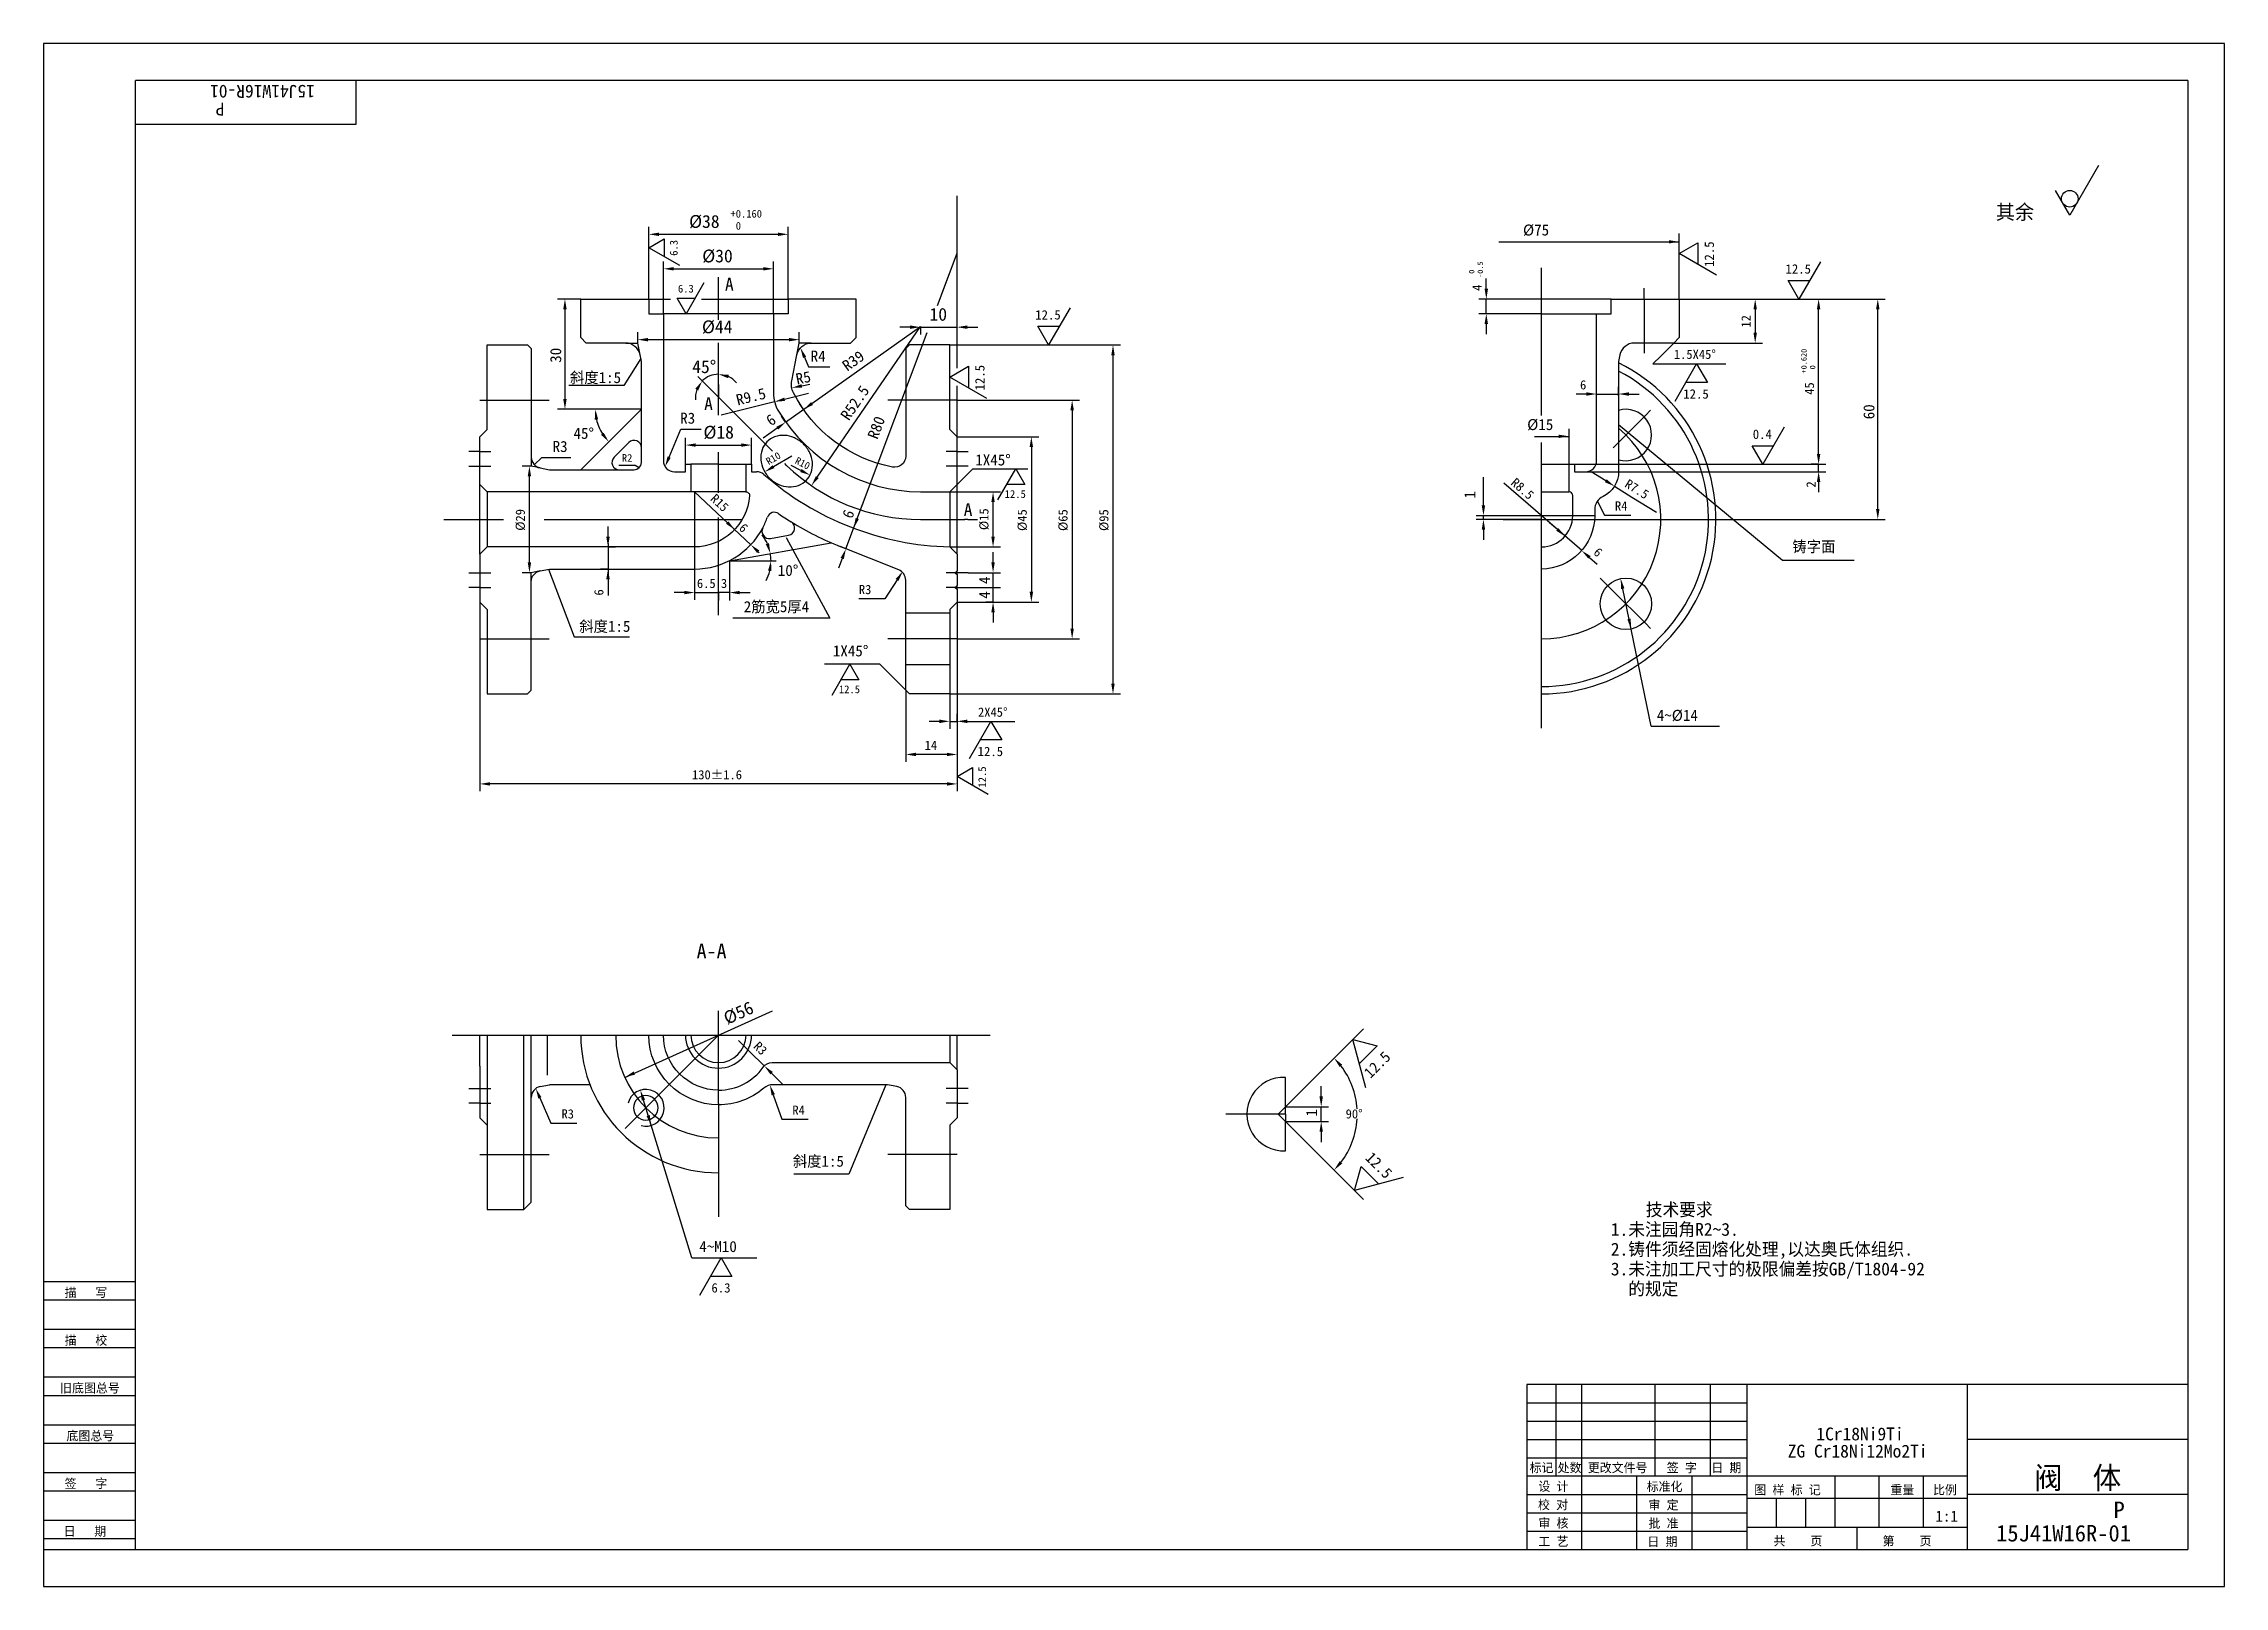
# Model space of a CAD drawing. Header units: metres. Extents: x 0 to 594, y 0 to 420.
import ezdxf

# ---------------------------------------------------------------- set-up
doc = ezdxf.new("R2010")
doc.units = ezdxf.units.M
for name, color, linetype in [('C', 6, 'Continuous'), ('D', 1, 'Continuous'), ('FL', 5, 'Continuous'), ('T', 7, 'Continuous'), ('TL', 4, 'Continuous')]:
    doc.layers.add(name, color=color, linetype=linetype)

# ---------------------------------------------------------------- blocks, each defined once
blk = doc.blocks.new('TUKUN2')
at = {"layer": 'FL'}
for p, q in [((0, 420), (0, 0)), ((594, 420), (0, 420)), ((594, 0), (594, 420)), ((0, 78), (25, 78)), ((0, 70), (25, 70)), ((0, 65), (25, 65)), ((0, 57), (25, 57)), ((412, 30), (412, 55)), ((419, 10), (419, 55)), ((439, 30), (439, 55)), ((454, 30), (454, 55)), ((0, 52), (25, 52)), ((404, 50), (464, 50)), ((0, 44), (25, 44)), ((404, 45), (464, 45)), ((0, 39), (25, 39)), ((404, 40), (464, 40)), ((0, 31), (25, 31)), ((404, 35), (464, 35)), ((449, 10), (449, 30)), ((0, 26), (25, 26)), ((404, 25), (464, 25)), ((0, 18), (25, 18)), ((404, 20), (464, 20)), ((0, 13), (25, 13)), ((404, 15), (464, 15)), ((0, 0), (594, 0))]:
    blk.add_line(p, q, dxfattribs=at)
at = {"layer": 'TL'}
for p, q in [((25, 10), (25, 410)), ((584, 410), (25, 410)), ((85, 410), (85, 398)), ((584, 410), (584, 10)), ((85, 398), (25, 398)), ((0, 83), (25, 83)), ((404, 55), (404, 10)), ((584, 55), (404, 55)), ((464, 10), (464, 55)), ((524, 10), (524, 55)), ((584, 40), (524, 40)), ((524, 30), (404, 30)), ((434, 10), (434, 30)), ((488, 16), (488, 30)), ((500, 16), (500, 30)), ((512, 16), (512, 30)), ((464, 24), (524, 24)), ((472, 16), (472, 24)), ((480, 16), (480, 24)), ((584, 25), (524, 25)), ((524, 16), (464, 16)), ((494, 10), (494, 16)), ((0, 10), (584, 10))]:
    blk.add_line(p, q, dxfattribs=at)
at = {"layer": 'T'}
for s, p in [('描   写', (5.74, 78.76)), ('描   校', (5.74, 65.76)), ('旧底图总号', (4.49, 52.76)), ('底图总号', (6.22, 39.76)), ('标记', (404.75, 31.07)), ('处数', (412.38, 31.07)), ('更改文件号', (420.61, 31.07)), ('签 字', (442.1, 31.07)), ('日 期', (454.23, 31.07)), ('签   字', (5.74, 26.76)), ('校 对', (407.05, 20.99)), ('设 计', (407.14, 25.99)), ('标准化', (436.65, 25.93)), ('审 定', (437.13, 20.93)), ('图 样 标 记', (465.95, 25.04)), ('重量', (503.03, 25.04)), ('比例', (514.64, 25.04)), ('审 核', (407.14, 15.99)), ('批 准', (437.13, 15.93)), ('日   期', (5.45, 13.76)), ('工 艺', (407.14, 10.99)), ('日 期', (436.84, 10.93)), ('共    页', (471.18, 11.13)), ('第    页', (500.9, 11.13))]:
    blk.add_text(s, height=2.5, dxfattribs=at).set_placement(p)

msp = doc.modelspace()

# ---------------------------------------------------------------- linework, layer by layer
at = {"layer": 'C'}
for p, q in [((408, 318.73), (408, 358.98)), ((183.82, 344.79), (183.82, 355)), ((436, 350.47), (436, 353.47)), ((436, 350.47), (436, 335.75)), ((183.82, 318.86), (183.82, 338.52)), ((118.82, 322.97), (137.66, 322.97)), ((198.52, 309.03), (183.82, 323.74)), ((248.82, 322.97), (229.97, 322.97)), ((427.53, 310), (436.28, 318.76)), ((436.28, 318.76), (437.7, 320.17)), ((118.82, 308.97), (115.82, 308.97)), ((118.82, 308.97), (121.82, 308.97)), ((248.82, 308.97), (245.82, 308.97)), ((248.82, 308.97), (251.82, 308.97)), ((408, 233.63), (408, 311.38)), ((115.82, 304.97), (121.82, 304.97)), ((183.82, 297.72), (183.82, 308.8)), ((202.37, 305.18), (201.85, 305.7)), ((251.82, 304.97), (245.82, 304.97)), ((109.04, 290.47), (125.27, 290.47)), ((136.33, 290.47), (190.31, 290.47)), ((183.82, 264.42), (183.82, 291)), ((238.82, 290.47), (250.88, 290.47)), ((397.57, 290.47), (464.67, 290.47)), ((115.82, 275.97), (121.82, 275.97)), ((251.82, 275.97), (245.82, 275.97)), ((427.53, 270.95), (423.99, 274.48)), ((118.82, 271.97), (115.82, 271.97)), ((118.82, 271.97), (121.82, 271.97)), ((248.82, 271.97), (245.82, 271.97)), ((248.82, 271.97), (251.82, 271.97)), ((427.53, 270.95), (436.28, 262.19)), ((436.28, 262.19), (437.7, 260.77)), ((118.82, 257.97), (137.66, 257.97)), ((248.82, 257.97), (229.97, 257.97)), ((183.82, 131.47), (183.82, 156.67)), ((111.26, 150.08), (257.78, 150.08)), ((183.82, 150.08), (164.02, 130.28)), ((115.82, 135.58), (121.82, 135.58)), ((118.82, 131.58), (115.82, 131.58)), ((118.82, 131.58), (121.82, 131.58)), ((183.82, 131.47), (183.82, 100.59)), ((251.82, 135.58), (245.82, 135.58)), ((248.82, 131.58), (245.82, 131.58)), ((248.82, 131.58), (251.82, 131.58)), ((164.02, 130.28), (158.36, 124.62)), ((338.27, 128.57), (322, 128.57)), ((118.82, 117.58), (137.66, 117.58)), ((248.82, 117.58), (229.97, 117.58))]:
    msp.add_line(p, q, dxfattribs=at)
for centre, radius, start, end in [((408, 290.47), 32.5, 270, 49.75), ((238.82, 342.97), 52.5, 226.04, 270), ((183.82, 150.08), 28, 180, 270)]:
    msp.add_arc(centre, radius, start, end, dxfattribs=at)
at = {"layer": 'D'}
for p, q in [((559.69, 386.78), (551.88, 373.26)), ((248.82, 331.65), (248.82, 378.57)), ((551.88, 373.26), (547.98, 380.02)), ((164.82, 350.47), (164.82, 370.09)), ((202.82, 350.47), (202.82, 370.09)), ((445.5, 350.47), (445.5, 368.32)), ((164.82, 364.45), (169.04, 366.89)), ((173.27, 359.57), (164.82, 364.45)), ((167.62, 368.09), (200.02, 368.09)), ((169.04, 366.89), (169.04, 362.01)), ((243.45, 348.72), (248.82, 362.97)), ((244.64, 351.88), (248.82, 362.97)), ((396.4, 366.05), (445.5, 366.05)), ((445.5, 365.67), (445.5, 368.05)), ((445.5, 362.86), (450.57, 365.79)), ((455.64, 357.01), (445.5, 362.86)), ((450.57, 365.79), (450.57, 359.94)), ((168.82, 346.47), (168.82, 360.7)), ((171.62, 358.7), (196.02, 358.7)), ((198.82, 346.47), (198.82, 360.7)), ((483.96, 360.61), (478.11, 350.47)), ((146.32, 350.47), (140, 350.47)), ((174.99, 346.47), (172.55, 350.7)), ((172.55, 350.7), (177.43, 350.7)), ((179.87, 354.92), (174.99, 346.47)), ((408, 350.47), (390.96, 350.47)), ((392.96, 353.27), (392.96, 356.07)), ((392.96, 346.47), (392.96, 350.47)), ((445.5, 350.47), (468.2, 350.47)), ((468.2, 350.47), (485.47, 350.47)), ((475.18, 355.54), (481.03, 355.54)), ((478.11, 350.47), (475.18, 355.54)), ((485.47, 350.47), (501.59, 350.47)), ((142, 347.67), (142, 323.27)), ((248.82, 342.81), (248.82, 344.81)), ((279.6, 348.11), (273.74, 337.97)), ((408, 346.47), (390.96, 346.47)), ((466.2, 347.67), (466.2, 341.27)), ((483.47, 308.27), (483.47, 347.67)), ((499.59, 293.27), (499.59, 347.67)), ((161.82, 338.47), (161.82, 341.41)), ((164.62, 339.41), (203.02, 339.41)), ((202.12, 316.92), (238.82, 342.97)), ((205.82, 338.47), (205.82, 341.41)), ((210.72, 301.98), (238.82, 342.97)), ((218.52, 282.47), (240.67, 341.32)), ((236.02, 342.81), (233.22, 342.81)), ((238.82, 342.97), (238.82, 340.81)), ((238.82, 342.81), (248.82, 342.81)), ((251.62, 342.81), (254.42, 342.81)), ((273.74, 337.97), (270.81, 343.04)), ((270.81, 343.04), (276.67, 343.04)), ((392.96, 343.67), (392.96, 340.87)), ((162.66, 334.26), (158.05, 326.96)), ((158.54, 338.47), (161.82, 338.47)), ((162.46, 335.26), (161.82, 338.47)), ((204.91, 333.95), (205.82, 338.47)), ((209.09, 338.47), (205.82, 338.47)), ((207.26, 334.61), (208.38, 332.02)), ((246.82, 337.97), (293.28, 337.97)), ((291.28, 335.17), (291.28, 245.77)), ((440.46, 334.94), (438.34, 332.82)), ((438.34, 332.82), (458.2, 332.82)), ((444, 338.47), (440.46, 334.94)), ((444, 338.47), (468.2, 338.47)), ((444.39, 322.68), (450.25, 332.82)), ((450.25, 332.82), (453.18, 327.75)), ((158.05, 326.96), (143.05, 326.96)), ((183.82, 323.74), (178.16, 329.4)), ((206.51, 326.82), (208.67, 327.25)), ((208.38, 332.02), (211.18, 332.02)), ((211.18, 332.02), (214.17, 332.02)), ((246.82, 329.23), (251.89, 332.16)), ((256.96, 323.38), (246.82, 329.23)), ((248.82, 312.97), (248.82, 326.8)), ((251.89, 332.16), (251.89, 326.31)), ((453.18, 327.75), (447.32, 327.75)), ((193.67, 321.14), (184.57, 318.87)), ((199.1, 322.5), (193.67, 321.14)), ((201.82, 323.18), (208.32, 324.81)), ((207.01, 320.4), (205.86, 322.03)), ((248.82, 322.97), (282.15, 322.97)), ((420.2, 324.61), (417.4, 324.61)), ((423, 323.38), (423, 326.61)), ((423, 324.61), (429, 324.61)), ((429, 324.11), (429, 326.61)), ((431.8, 324.61), (434.6, 324.61)), ((162.82, 320.47), (140, 320.47)), ((170.38, 307.43), (173.61, 315.04)), ((173.61, 315.04), (176.41, 315.04)), ((176.41, 315.04), (179.09, 315.04)), ((199.84, 315.3), (197.56, 313.68)), ((202.12, 316.92), (200.96, 318.55)), ((280.15, 320.17), (280.15, 260.77)), ((415.5, 311.5), (415.5, 315.09)), ((429, 316.35), (473.68, 279.4)), ((474.12, 315.61), (468.27, 305.47)), ((174.82, 305.47), (174.82, 312.71)), ((177.62, 310.71), (190.02, 310.71)), ((192.82, 305.47), (192.82, 312.71)), ((197.56, 313.68), (195.97, 312.55)), ((248.82, 312.97), (271.04, 312.97)), ((269.04, 310.17), (269.04, 270.77)), ((406.09, 313.09), (415.5, 313.09)), ((415.5, 305.47), (415.5, 313.09)), ((468.27, 305.47), (465.34, 310.54)), ((465.34, 310.54), (471.2, 310.54)), ((483.47, 308.27), (483.47, 311.07)), ((132.82, 304.97), (130.33, 304.97)), ((132.82, 307.43), (132.82, 304.97)), ((135.23, 304.49), (132.82, 304.97)), ((133.65, 305.36), (135.75, 307.33)), ((135.75, 307.33), (138.55, 307.33)), ((138.55, 307.33), (143.64, 307.33)), ((158.31, 305.14), (156.66, 305.14)), ((161.11, 305.14), (158.31, 305.14)), ((162.22, 304.55), (161.11, 305.14)), ((198.82, 304.84), (203.78, 307.79)), ((206.25, 303.79), (203.63, 305.11)), ((248.82, 299.97), (253.06, 304.22)), ((253.06, 304.22), (268.06, 304.22)), ((259.94, 295.77), (264.82, 304.22)), ((264.82, 304.22), (267.26, 299.99)), ((417, 305.47), (485.47, 305.47)), ((420, 303.47), (485.47, 303.47)), ((425.49, 301), (421.5, 303.47)), ((483.47, 305.47), (481.47, 305.47)), ((483.47, 303.47), (483.47, 305.47)), ((132.33, 278.77), (132.33, 302.17)), ((192.61, 283.59), (177.32, 297.97)), ((177.32, 297.97), (177.32, 293.04)), ((246.82, 297.97), (260.61, 297.97)), ((267.26, 299.99), (262.38, 299.99)), ((392.18, 297.07), (392.18, 301.93)), ((392.18, 294.27), (392.18, 297.07)), ((418.95, 281.97), (397.77, 300.35)), ((427.87, 299.52), (432.63, 296.57)), ((483.47, 300.67), (483.47, 297.87)), ((177.32, 293.04), (177.32, 268.56)), ((222.61, 293.34), (223.29, 295.16)), ((258.61, 285.77), (258.61, 295.17)), ((403.28, 291.47), (390.18, 291.47)), ((392.18, 290.47), (392.18, 291.47)), ((422.5, 291.47), (403.28, 291.47)), ((423.21, 295.39), (425.11, 291.63)), ((425.11, 291.63), (427.91, 291.63)), ((427.91, 291.63), (432.29, 291.63)), ((432.63, 296.57), (439.28, 292.44)), ((153.73, 285.77), (153.73, 288.57)), ((202.29, 285.59), (214.18, 263.55)), ((408, 290.47), (390.18, 290.47)), ((392.18, 287.67), (392.18, 284.87)), ((412.31, 287.74), (410.19, 289.57)), ((464.67, 290.47), (501.59, 290.47)), ((153.73, 283.92), (153.73, 271.56)), ((153.73, 282.97), (155.73, 282.97)), ((186.82, 279.24), (186.82, 268.41)), ((186.82, 279.24), (199.57, 279.24)), ((194.65, 281.67), (194.94, 281.39)), ((217.53, 279.85), (216.54, 277.23)), ((218.52, 282.47), (216.64, 283.17)), ((246.84, 282.97), (260.61, 282.97)), ((258.61, 278.77), (258.61, 281.57)), ((421.07, 280.14), (423.18, 278.3)), ((473.68, 279.4), (493.13, 279.4)), ((132.82, 275.97), (130.33, 275.97)), ((135.23, 276.46), (132.82, 275.97)), ((132.82, 273.51), (132.82, 275.97)), ((137.54, 276.92), (144.55, 258.54)), ((153.73, 276.97), (151.73, 276.97)), ((153.73, 274.17), (153.73, 271.37)), ((232.49, 274.02), (229.12, 268.89)), ((251.82, 275.97), (260.61, 275.97)), ((258.61, 267.97), (258.61, 275.97)), ((118.82, 267.97), (118.82, 216.46)), ((153.73, 271.37), (153.73, 269.74)), ((174.52, 270.56), (171.72, 270.56)), ((177.32, 270.56), (183.82, 270.56)), ((183.82, 270.56), (183.82, 272.56)), ((186.82, 270.56), (183.82, 270.56)), ((183.82, 270.56), (183.82, 268.41)), ((189.62, 270.56), (192.42, 270.56)), ((226.32, 268.89), (222.06, 268.89)), ((229.12, 268.89), (226.32, 268.89)), ((248.82, 267.97), (271.04, 267.97)), ((248.82, 267.97), (248.82, 224.48)), ((251.82, 271.97), (260.64, 271.97)), ((258.61, 267.97), (256.61, 267.97)), ((437.86, 234.21), (430.13, 271.61)), ((194.18, 263.55), (187.69, 263.55)), ((214.18, 263.55), (194.18, 263.55)), ((258.61, 265.17), (258.61, 262.37)), ((144.55, 258.54), (159.55, 258.54)), ((248.82, 257.97), (282.15, 257.97)), ((227.74, 251.04), (212.74, 251.04)), ((214.76, 242.59), (219.64, 251.04)), ((219.64, 251.04), (222.08, 246.82)), ((234.82, 243.97), (227.74, 251.04)), ((222.08, 246.82), (217.2, 246.82)), ((234.82, 243.97), (234.82, 224.48)), ((246.82, 242.97), (293.28, 242.97)), ((246.82, 242.97), (246.82, 233.5)), ((244.02, 235.5), (241.22, 235.5)), ((246.82, 235.5), (248.82, 235.5)), ((248.82, 235.5), (248.82, 237.5)), ((251.62, 235.5), (254.42, 235.5)), ((252.19, 225.36), (258.04, 235.5)), ((254.42, 235.5), (264.51, 235.5)), ((258.04, 235.5), (260.97, 230.43)), ((437.86, 234.21), (456.45, 234.21)), ((246.02, 226.48), (237.62, 226.48)), ((260.97, 230.43), (255.12, 230.43)), ((248.82, 224.48), (248.82, 216.46)), ((248.82, 220.49), (253.04, 222.93)), ((257.27, 215.61), (248.82, 220.49)), ((253.04, 222.93), (253.04, 218.05)), ((246.02, 218.46), (121.62, 218.46)), ((158.28, 138.58), (198.5, 156.69)), ((192.31, 145.62), (189.28, 148.61)), ((338.27, 130.57), (359.48, 151.79)), ((360.15, 135.73), (356.62, 148.92)), ((356.62, 148.92), (363.21, 147.15)), ((196.3, 141.68), (192.31, 145.62)), ((363.21, 147.15), (358.38, 142.32)), ((198.29, 139.72), (201.48, 136.58)), ((135.17, 132.98), (138.17, 126.14)), ((176.55, 89.46), (163.37, 132.38)), ((198.75, 133.83), (201.06, 127.16)), ((229.38, 136.58), (219.36, 112.22)), ((347.99, 133.37), (347.99, 136.17)), ((138.17, 126.14), (140.97, 126.14)), ((140.97, 126.14), (145.22, 126.14)), ((201.06, 127.16), (203.86, 127.16)), ((203.86, 127.16), (208.24, 127.16)), ((338.27, 130.57), (349.99, 130.57)), ((338.27, 126.57), (359.48, 105.36)), ((338.27, 126.57), (349.99, 126.57)), ((347.99, 126.57), (347.99, 130.57)), ((347.99, 123.77), (347.99, 120.97)), ((357.1, 107.75), (358.87, 114.34)), ((358.87, 114.34), (363.7, 109.51)), ((219.36, 112.22), (204.36, 112.22)), ((370.29, 111.28), (357.1, 107.75)), ((176.55, 89.46), (194.26, 89.46)), ((178.71, 79.32), (184.57, 89.46)), ((184.57, 89.46), (187.49, 84.39)), ((187.49, 84.39), (181.64, 84.39))]:
    msp.add_line(p, q, dxfattribs=at)
msp.add_lwpolyline([(197.8, 301.65, 0.09), (200.24, 299.98, 0.09), (202.93, 299.32, 0.1), (205.62, 299.73, 0.11), (207.74, 301.1, 0.11), (209.06, 303.25, 0.1), (209.4, 305.95, 0.09), (208.67, 308.62, 0.09), (206.94, 311.02, 0.09), (204.49, 312.69, 0.09), (201.8, 313.35, 0.1), (199.11, 312.95, 0.11), (197, 311.57, 0.11), (195.68, 309.43, 0.1), (195.34, 306.73, 0.09), (196.07, 304.05, 0.09)], format="xyb", close=True, dxfattribs=at)
msp.add_circle((551.88, 377.77), 2.25, dxfattribs=at)
for centre, radius, start, end in [((183.82, 323.74), 6.26, 90, 135), ((183.82, 323.74), 6.26, 38.34, 64.17), ((183.82, 323.74), 6.26, 160.83, 186.66), ((162.82, 320.47), 12.55, 192.81, 212.19), ((186.82, 279.24), 11.31, 24.22, 38.43), ((186.82, 279.24), 11.31, 0, 10), ((186.82, 279.24), 11.31, 331.57, 345.78), ((336.27, 128.57), 21.56, 3.74, 37.55), ((336.27, 128.57), 21.56, 322.45, 356.61)]:
    msp.add_arc(centre, radius, start, end, dxfattribs=at)
for points in [[(167.62, 368.56), (167.62, 367.63), (164.82, 368.09)], [(200.02, 368.56), (200.02, 367.63), (202.82, 368.09)], [(442.7, 366.5), (445.5, 366.05), (442.7, 365.6)], [(171.62, 359.16), (171.62, 358.23), (168.82, 358.7)], [(196.02, 359.16), (196.02, 358.23), (198.82, 358.7)], [(141.53, 347.67), (142.47, 347.67), (142, 350.47)], [(392.49, 353.27), (393.43, 353.27), (392.96, 350.47)], [(465.74, 347.67), (466.67, 347.67), (466.2, 350.47)], [(483.01, 347.67), (483.94, 347.67), (483.47, 350.47)], [(499.12, 347.67), (500.06, 347.67), (499.59, 350.47)], [(392.49, 343.67), (393.43, 343.67), (392.96, 346.47)], [(164.62, 339.87), (164.62, 338.94), (161.82, 339.41)], [(203.02, 339.87), (203.02, 338.94), (205.82, 339.41)], [(236.02, 343.28), (236.02, 342.34), (238.82, 342.81)], [(251.62, 343.28), (251.62, 342.34), (248.82, 342.81)], [(465.74, 341.27), (466.67, 341.27), (466.2, 338.47)], [(206.83, 334.43), (207.69, 334.8), (206.15, 337.18)], [(290.81, 335.17), (291.74, 335.17), (291.28, 337.97)], [(177.5, 326.04), (178.29, 325.55), (179.39, 328.17)], [(186.44, 328.92), (186.65, 329.83), (183.82, 330)], [(206.6, 326.36), (206.42, 327.28), (203.77, 326.28)], [(141.53, 323.27), (142.47, 323.27), (142, 320.47)], [(201.93, 322.73), (201.7, 323.63), (199.1, 322.5)], [(209.57, 321.64), (209.03, 322.4), (207.01, 320.4)], [(279.68, 320.17), (280.62, 320.17), (280.15, 322.97)], [(420.2, 325.08), (420.2, 324.14), (423, 324.61)], [(431.8, 325.08), (431.8, 324.14), (429, 324.61)], [(150.12, 317.64), (151.04, 317.74), (150.27, 320.47)], [(199.57, 315.68), (200.11, 314.92), (202.12, 316.92)], [(152.56, 314.08), (151.83, 313.5), (153.94, 311.6)], [(177.62, 311.17), (177.62, 310.24), (174.82, 310.71)], [(190.02, 311.17), (190.02, 310.24), (192.82, 310.71)], [(268.57, 310.17), (269.51, 310.17), (269.04, 312.97)], [(412.7, 313.54), (415.5, 313.09), (412.7, 312.64)], [(131.86, 302.17), (132.79, 302.17), (132.33, 304.97)], [(170.81, 307.25), (169.95, 307.61), (169.29, 304.85)], [(199.06, 304.44), (198.58, 305.24), (196.42, 303.4)], [(206.05, 303.37), (206.46, 304.21), (208.76, 302.54)], [(483.01, 308.27), (483.94, 308.27), (483.47, 305.47)], [(483.01, 308.27), (483.94, 308.27), (483.47, 305.47)], [(483.01, 300.67), (483.94, 300.67), (483.47, 303.47)], [(211.11, 301.71), (210.34, 302.24), (209.14, 299.67)], [(258.14, 295.17), (259.07, 295.17), (258.61, 297.97)], [(425.25, 300.6), (425.74, 301.39), (427.87, 299.52)], [(391.72, 294.27), (392.65, 294.27), (392.18, 291.47)], [(499.12, 293.27), (500.06, 293.27), (499.59, 290.47)], [(153.26, 285.77), (154.19, 285.77), (153.73, 282.97)], [(185.88, 289.27), (186.52, 289.95), (188.24, 287.7)], [(222.06, 290.56), (221.18, 290.89), (220.63, 288.1)], [(258.14, 285.77), (259.07, 285.77), (258.61, 282.97)], [(391.72, 287.67), (392.65, 287.67), (392.18, 290.47)], [(412.61, 288.09), (412, 287.39), (414.42, 285.9)], [(412, 287.39), (412.61, 288.09), (414.42, 285.9)], [(194.97, 282.01), (194.33, 281.33), (192.61, 283.59)], [(197.58, 284.02), (196.69, 283.75), (197.96, 281.21)], [(197.32, 276.52), (198.24, 276.41), (198.13, 279.24)], [(217.09, 280.01), (217.97, 279.69), (218.52, 282.47)], [(421.38, 280.49), (420.76, 279.79), (418.95, 281.97)], [(131.86, 278.77), (132.79, 278.77), (132.33, 275.97)], [(153.26, 274.17), (154.19, 274.17), (153.73, 276.97)], [(232.1, 274.27), (232.88, 273.76), (234.02, 276.36)], [(258.14, 278.77), (259.07, 278.77), (258.61, 275.97)], [(429.67, 271.51), (430.59, 271.7), (429.56, 274.35)], [(174.52, 271.02), (174.52, 270.09), (177.32, 270.56)], [(189.62, 271.02), (189.62, 270.09), (186.82, 270.56)], [(258.14, 265.17), (259.07, 265.17), (258.61, 267.97)], [(268.57, 270.77), (269.51, 270.77), (269.04, 267.97)], [(431.37, 263.28), (432.29, 263.47), (432.4, 260.64)], [(279.68, 260.77), (280.62, 260.77), (280.15, 257.97)], [(290.81, 245.77), (291.74, 245.77), (291.28, 242.97)], [(244.02, 235.97), (244.02, 235.03), (246.82, 235.5)], [(251.62, 235.97), (251.62, 235.03), (248.82, 235.5)], [(237.62, 226.95), (237.62, 226.02), (234.82, 226.48)], [(246.02, 226.95), (246.02, 226.02), (248.82, 226.48)], [(121.62, 218.93), (121.62, 217.99), (118.82, 218.46)], [(246.02, 218.93), (246.02, 217.99), (248.82, 218.46)], [(353.01, 141.41), (353.71, 142.02), (351.51, 143.82)], [(160.72, 140.18), (158.28, 138.58), (161.1, 139.35)], [(197.97, 139.38), (198.62, 140.05), (196.3, 141.68)], [(134.74, 132.79), (135.6, 133.16), (134.05, 135.54)], [(162.92, 132.24), (163.82, 132.52), (162.55, 135.06)], [(198.3, 133.67), (199.19, 133.98), (197.83, 136.47)], [(347.52, 133.37), (348.45, 133.37), (347.99, 130.57)], [(164.22, 128.04), (165.11, 128.31), (165.48, 125.5)], [(347.52, 123.77), (348.45, 123.77), (347.99, 126.57)], [(353.71, 115.13), (353.01, 115.74), (351.51, 113.33)]]:
    msp.add_solid(points, dxfattribs=at)
at = {"layer": 'FL'}
for centre, radius, start, end in [((337.75, 128.57), 10.01, 87.03, 272.97), ((164.02, 130.28), 5, 255, 165)]:
    msp.add_arc(centre, radius, start, end, dxfattribs=at)
at = {"layer": 'TL'}
for p, q in [((183.82, 353.48), (183.82, 356.44)), ((164.82, 350.47), (170.76, 350.47)), ((179.23, 350.47), (202.82, 350.47)), ((427, 350.47), (408, 350.47)), ((198.82, 346.47), (168.82, 346.47)), ((408, 346.47), (423, 346.47)), ((183.82, 327.24), (183.82, 323.74)), ((183.82, 323.74), (186.47, 321.08)), ((162.82, 320.47), (146.32, 303.97)), ((159.4, 311.4), (155.39, 307.39)), ((183.82, 305.47), (176.32, 305.47)), ((183.82, 305.47), (191.32, 305.47)), ((191.32, 305.47), (192.82, 305.47)), ((191.32, 297.97), (191.32, 305.47)), ((192.82, 305.47), (192.82, 303.47)), ((192.82, 303.47), (194.2, 303.47)), ((408, 305.47), (415.5, 305.47)), ((118.82, 280.97), (118.82, 299.97)), ((120.82, 297.97), (120.82, 282.97)), ((191.28, 297.97), (176.32, 297.97)), ((246.82, 297.97), (248.82, 299.97)), ((246.82, 297.97), (246.82, 283)), ((248.82, 281), (248.82, 299.97)), ((408, 297.97), (415.5, 297.97)), ((198.01, 285.28), (202.9, 286.14)), ((251.76, 290.47), (250.8, 290.47)), ((251.76, 290.47), (254.39, 290.47)), ((186.82, 279.24), (214.48, 284.12)), ((232.93, 276.73), (216.97, 283.09)), ((234.82, 264.97), (234.82, 273.94)), ((248.82, 267.97), (246.82, 265.97)), ((234.82, 250.97), (234.82, 264.97)), ((246.82, 264.97), (234.82, 264.97)), ((246.82, 265.97), (246.82, 264.97)), ((246.82, 264.97), (246.82, 250.97)), ((118.82, 141.58), (118.82, 150.08)), ((120.82, 150.08), (120.82, 102.58)), ((130.82, 102.58), (130.82, 150.08)), ((132.82, 104.58), (132.82, 150.08)), ((137.26, 139.21), (137.26, 150.08)), ((246.82, 150.08), (246.82, 142.58)), ((248.82, 140.58), (248.82, 150.08)), ((118.82, 141.58), (118.82, 127.58)), ((135.23, 136.06), (137.82, 136.58)), ((148.83, 136.58), (137.82, 136.58)), ((190.32, 136.58), (190.35, 136.58)), ((118.82, 127.58), (120.82, 125.58)), ((120.82, 102.58), (130.82, 102.58)), ((130.82, 102.58), (132.82, 104.58))]:
    msp.add_line(p, q, dxfattribs=at)
msp.add_lwpolyline([(132.82, 336.97), (132.82, 307.43, 0.36), (135.23, 304.49), (137.82, 303.97), (156.8, 303.97), (160.82, 303.97, 0.41), (162.82, 305.97), (162.82, 309.99), (162.82, 333.47), (162.46, 335.26, 0.36), (158.54, 338.47), (147.82, 338.47), (146.32, 339.97), (146.32, 350.47), (164.82, 350.47), (164.82, 346.47), (168.82, 346.47), (168.82, 306.47, 0.41), (171.82, 303.47), (174.82, 303.47), (174.82, 305.47), (176.32, 305.47), (176.32, 297.97), (120.82, 297.97), (118.82, 299.97), (118.82, 312.97), (120.82, 314.97), (120.82, 337.97), (131.82, 337.97)], format="xyb", close=True, dxfattribs=at)
for points in [[(231.23, 304.72, -0.23), (204.24, 324.94, -0.17), (203.77, 328.23), (205.17, 335.26, -0.36), (209.09, 338.47), (219.82, 338.47), (221.32, 339.97), (221.32, 350.47), (202.82, 350.47), (202.82, 346.47), (198.82, 346.47), (198.82, 324.81, 0.14), (200.15, 319.95, 0.26), (238.82, 297.97), (246.82, 297.97)], [(408, 282.97, 0.41), (416.5, 291.47), (416.5, 296.97, 0.41), (415.5, 297.97), (415.5, 305.47), (417, 305.47), (417, 303.47), (420, 303.47, 0.41), (423, 306.47), (423, 346.47), (427, 346.47), (427, 350.47), (445.5, 350.47), (445.5, 339.97), (444, 338.47), (433.28, 338.47, 0.36), (429.36, 335.26), (429, 333.47), (429, 303.47, -0.29), (424.76, 296.72, 0.29), (422.5, 293.12), (422.5, 291.47, -0.41), (408, 276.97)], [(248.82, 299.97), (248.82, 312.97), (246.82, 314.97), (246.82, 337.97), (235.82, 337.97), (234.82, 336.97), (234.82, 307.66, -0.47), (231.23, 304.72, -0.23)], [(191.28, 297.97, -0.44), (192.28, 296.9, -0.39), (177.32, 282.97), (120.82, 282.97)], [(118.82, 280.97), (118.82, 267.97), (120.82, 265.97), (120.82, 242.97), (131.82, 242.97), (132.82, 243.97), (132.82, 273.51, -0.36), (135.23, 276.46), (137.82, 276.97), (177.32, 276.97, 0.36)], [(183.82, 131.08, -0.41), (164.82, 150.08, -1)], [(183.82, 135.08, -0.41), (168.82, 150.08, -1)], [(183.82, 135.08, 0.24), (196, 141.33, -0.24), (198.44, 142.58), (246.82, 142.58), (248.82, 140.58), (248.82, 127.58), (246.82, 125.58), (246.82, 102.58), (235.82, 102.58), (234.82, 103.58), (234.82, 133.12, 0.36), (232.4, 136.06), (229.82, 136.58), (198.74, 136.58, 0.18), (196.14, 135.62, -0.18), (183.82, 131.08)], [(167.35, 130.28, 1), (160.68, 130.28, 1), (167.35, 130.28, 1)]]:
    msp.add_lwpolyline(points, format="xyb", dxfattribs=at)
for points in [[(120.82, 282.97), (118.82, 280.97)], [(246.82, 283), (248.82, 281)], [(248.82, 281), (248.82, 276.47), (248.32, 275.97), (248.82, 275.47), (248.82, 272.47), (248.32, 271.97), (248.82, 271.47), (248.82, 267.97)], [(248.82, 275.47), (248.82, 276.47)], [(248.82, 271.47), (248.82, 272.47)], [(338.27, 118.57), (338.27, 126.57), (336.27, 128.57), (338.27, 130.57), (338.27, 138.57)], [(338.27, 128.57), (338.27, 130.57)], [(338.27, 128.57), (338.27, 126.57)]]:
    msp.add_lwpolyline(points, dxfattribs=at)
msp.add_lwpolyline([(246.82, 250.97), (246.82, 242.97), (235.82, 242.97), (234.82, 243.97), (234.82, 250.97)], close=True, dxfattribs=at)
msp.add_circle((430.98, 267.49), 7, dxfattribs=at)
for centre, radius, start, end in [((408, 290.47), 47.5, 270, 63.76), ((408, 290.47), 45.5, 270, 62.51), ((430.98, 313.45), 7, 253.56, 106.44), ((160.82, 309.99), 2, 0, 135), ((156.8, 305.97), 2, 135, 270), ((194.2, 300.47), 3, 48.85, 90), ((248.82, 362.97), 80, 228.85, 268.57), ((177.32, 297.97), 21, 332.21, 340.79), ((199.04, 290.41), 2, 55.55, 160.79), ((248.82, 362.97), 86, 235.55, 238.29), ((177.32, 297.97), 21, 270, 332.21), ((197.66, 287.25), 2, 152.21, 280), ((202.56, 288.11), 2, 280, 58.29), ((248.82, 362.97), 86, 238.29, 248.27), ((231.82, 273.94), 3, 360, 68.27), ((183.82, 150.08), 37.5, 180, 270), ((183.82, 150.08), 9, 180, 0), ((183.82, 150.08), 7.5, 180, 0), ((135.82, 133.12), 3, 101.31, 180)]:
    msp.add_arc(centre, radius, start, end, dxfattribs=at)

# ---------------------------------------------------------------- block references
at = {"layer": 'D'}
msp.add_blockref('TUKUN2', (0, 0), dxfattribs=at)

# ---------------------------------------------------------------- texts
for s, height, rotation, p in [('15J41W16R-01', 3.5, 180, (73.9, 408.74)), ('P', 3.5, 180, (49.24, 403.93)), ('6.3', 2.12, 90, (172.7, 362.23)), ('12.5', 2.55, 90, (454.96, 359.22)), (' 0', 1.5, 90, (389.71, 356.23)), ('-0.5', 1.5, 90, (392.06, 356.23)), ('4', 2.5, 90, (391.71, 352.69)), ('12', 2.5, 90, (464.95, 342.69)), ('30', 3, 90, (140.98, 333.11)), ('R39', 3, 35.37, (218.9, 330.67)), ('+0.620', 1.5, 90, (480.22, 330.2)), ('R5', 3, 11.24, (205.21, 327.18)), ('R52.5', 3, 55.58, (219.31, 317.16)), ('12.5', 2.55, 90, (256.28, 325.59)), ('45', 2.5, 90, (482.22, 324.4)), (' 0', 1.5, 90, (482.57, 330.2)), ('R9.5', 3, 14.04, (189.07, 321.47)), ('60', 3, 90, (498.68, 317.73)), ('6', 3, 35.37, (198.13, 315.75)), ('R80', 3, 69.37, (227.11, 312.09)), ('R10', 2, 30.76, (197.5, 305.21)), ('R10', 2, 333.38, (204.47, 305.8)), ('R15', 2.5, 316.75, (181.42, 295.83)), ('1', 3, 90, (389.98, 296.16)), ('R8.5', 2.5, 319.06, (399.44, 300.12)), ('R7.5', 2.5, 328.19, (430.45, 299.46)), ('2', 2.5, 90, (482.64, 299.15)), ('%%c29', 2.5, 90, (131.08, 287.38)), ('6', 3, 69.37, (220.21, 290.46)), ('%%C15', 2.5, 90, (257.36, 287.56)), ('%%C45', 2.5, 90, (267.79, 287.32)), ('%%c65', 2.5, 90, (278.9, 287.32)), ('%%C95', 2.5, 90, (290.03, 287.32)), ('6', 2.5, 316.75, (189.19, 287.85)), ('6', 2.5, 319.06, (421.95, 281.15)), ('4', 3, 90, (257.81, 272.88)), ('6', 2.5, 90, (152.48, 269.74)), ('4', 3, 90, (257.81, 268.88)), ('12.5', 2.12, 90, (256.7, 217.46)), ('%%C56', 3.5, 24.24, (186.19, 152.85)), ('R3', 2.5, 315.39, (193.16, 146.79)), ('12.5', 2.98, 45, (361.42, 138.11)), ('1', 3, 90, (346.87, 127.91)), ('12.5', 2.98, 315, (359.8, 116.46))]:
    msp.add_text(s, height=height, rotation=rotation, dxfattribs=at).set_placement(p)
for s, height, p in [('+0.160', 2.1, (187.1, 372.64)), ('其余', 4, (531.75, 372.16)), ('%%C38', 3.5, (175.82, 369.84)), (' 0', 2.1, (187.1, 369.35)), ('%%C75', 3, (402.96, 367.76)), ('%%C30', 3.5, (179.4, 360.45)), ('12.5', 2.55, (474.46, 357.39)), ('6.3', 2.12, (172.77, 352.24)), ('A', 3.5, (185.59, 352.75)), ('%%c44', 3.5, (179.32, 341.16)), ('10', 3.5, (241.32, 344.56)), ('12.5', 2.55, (270.1, 344.89)), ('45%%d', 3.5, (176.68, 330.31)), ('R4', 3, (208.94, 333.42)), ('1.5X45%%d', 2.5, (444.05, 334.17)), ('斜度1:5', 3, (143.37, 327.59)), ('6', 2.5, (418.49, 325.86)), ('A', 3.5, (179.92, 320.22)), ('12.5', 2.55, (446.61, 323.35)), ('45%%d', 3, (144.32, 312.4)), ('R3', 3, (173.39, 316.54)), ('%%C18', 3.5, (179.73, 312.46)), ('%%C15', 3, (404.1, 314.8)), ('0.4', 2.55, (465.54, 312.39)), ('R3', 3, (138.64, 308.83)), ('R2', 2.1, (157.51, 306.15)), ('1X45%%d', 3, (253.77, 305.16)), ('12.5', 2.12, (261.78, 296.33)), ('A', 3.5, (250.62, 291.39)), ('R4', 2.5, (428, 292.88)), ('铸字面', 3, (476.34, 281.58)), ('6.5', 2.5, (177.95, 271.81)), ('3', 2.5, (184.48, 271.81)), ('10%%d', 3, (199.98, 275.09)), ('2筋宽5厚4', 3, (190.7, 265.22)), ('R3', 2.5, (222.06, 270.14)), ('斜度1:5', 3, (145.9, 259.87)), ('1X45%%d', 3, (214.97, 253.19)), ('12.5', 2.12, (216.61, 243.16)), ('2X45%%d', 2.5, (254.51, 236.75)), ('4%%126%%C14', 3, (439.4, 235.63)), ('14', 2.5, (239.97, 227.73)), ('12.5', 2.55, (254.4, 226.03)), ('130%%p1.6', 2.5, (176.61, 219.71)), ('A-A', 4, (177.86, 170.96)), ('R4', 2.5, (203.95, 128.41)), ('R3', 2.5, (141.06, 127.39)), ('90%%d', 2.5, (354.65, 127.39)), ('斜度1:5', 3, (204.07, 114.25)), ('    技术要求', 3.5, (426.87, 100.83)), ('1.未注园角R2%%1263.', 3.5, (426.87, 95.44)), ('4%%126M10', 3, (178.61, 91.02)), ('2.铸件须经固熔化处理,以达奥氏体组织.', 3.5, (426.87, 90.05)), ('3.未注加工尺寸的极限偏差按GB/T1804-92', 3.5, (426.87, 84.66)), ('  的规定', 3.5, (426.87, 79.27)), ('6.3', 2.55, (181.9, 80)), ('1Cr18Ni9Ti', 3.5, (482.85, 39.75)), ('ZG Cr18Ni12Mo2Ti', 3.5, (475.06, 35.07)), ('阀  体', 6, (542.15, 26.55)), ('1:1', 3, (515.29, 17.62)), ('P', 4.5, (563.8, 18.58)), ('15J41W16R-01', 4.5, (531.82, 12.22))]:
    msp.add_text(s, height=height, dxfattribs=at).set_placement(p)

doc.saveas('drawing.dxf')
